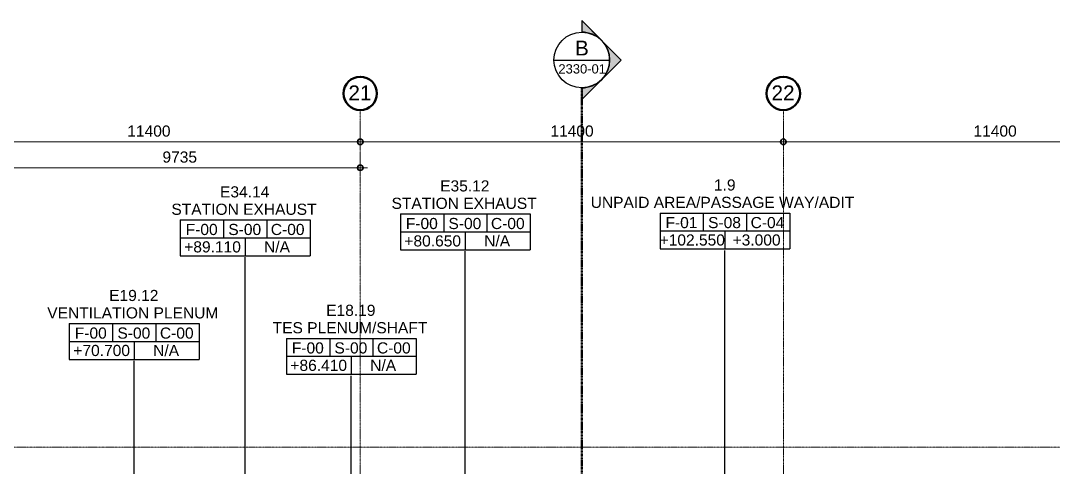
# Model space of a CAD drawing. Header units: millimetres. Extents: x -712454 to -640739, y -26917 to 7174.
# Drawn here: x -696832 to -669007, y -4862 to 7174 of the extents above; entities that cross this region are included whole.
import ezdxf

# ---------------------------------------------------------------- set-up
doc = ezdxf.new("R2010")
doc.units = ezdxf.units.MM
doc.linetypes.add('DPA_Grid _ Level 100', pattern=[10, 5.5, -1.6, 1.3, -1.6])
for name, color, linetype, lineweight in [('A-ANNO-DIMS', 1, 'Continuous', 9), ('A-ANNO-DIMS-100', 1, 'Continuous', 9), ('A-ROOM-IDEN', 3, 'Continuous', 25), ('A-ROOM-LINE', 3, 'Continuous', 25), ('G-ANNO-SECL', 3, 'Continuous', 9), ('S-GRID', 251, 'Continuous', 9), ('S-GRID-IDEN', 3, 'Continuous', 50)]:
    doc.layers.add(name, color=color, linetype=linetype, lineweight=lineweight)
doc.styles.add('Arial', font='arial.ttf', dxfattribs={"height": 400})
doc.styles.add('Arial_1', font='arial.ttf', dxfattribs={"height": 250})
doc.styles.add('Arial_2', font='arial.ttf', dxfattribs={"height": 300})
doc.dimstyles.new('DPA-DIM-3_0_C-C', dxfattribs={"dimscale": 304.8, "dimtxt": 306.07782, "dimasz": 0.492126, "dimexe": 0.656168, "dimexo": 0.0625, "dimgap": 0.164042, "dimtad": 1, "dimdec": 0, "dimzin": 0, "dimdsep": 46, "dimtxsty": 'Arial_2', "dimblk1": 'DOTBLANK', "dimblk2": 'DOTBLANK', "dimsah": 1, "dimcen": 0.09, "dimdle": 0.656168, "dimadec": 8, "dimazin": 0, "dimtfac": 1, "dimtdec": 4, "dimtix": 1, "dimtmove": 0, "dimatfit": 3, "dimfxl": 1.312336, "dimfxlon": 1, "dimtvp": 1, "dimtolj": 1, "dimtzin": 0, "dimarcsym": 2})

# ---------------------------------------------------------------- blocks, each defined once
blk = doc.blocks.new('Grid - 100 Scale-2291345-4213-01 ENLARGED ENTRANCE 3 GROUND LEVEL - REFLECTED CEILING PLAN')
at = {"layer": 'S-GRID-IDEN'}
blk.add_circle((0, 0), 4.5, dxfattribs=at)
blk = doc.blocks.new('Section - Section Head-531884-4213-01 ENLARGED ENTRANCE 3 GROUND LEVEL - REFLECTED CEILING PLAN')
at = {"layer": 'G-ANNO-SECL'}
h = blk.add_hatch(color=256, dxfattribs=at)
edge = h.paths.add_edge_path()
edge.add_line((-12.8, 5.3), (-7.5, 10.61))
edge.add_line((-7.5, 10.61), (-2.2, 5.3))
edge.add_arc((-7.5, 0), 7.5, 45, 135)
h = blk.add_hatch(color=256, dxfattribs=at)
edge = h.paths.add_edge_path()
edge.add_arc((-7.5, 0), 7.5, 0, 45)
edge.add_line((-2.2, 5.3), (3.11, 0))
edge.add_line((3.11, 0), (0, 0))
edge = h.paths.add_edge_path()
edge.add_line((-15, 0), (-18.11, 0))
edge.add_line((-18.11, 0), (-12.8, 5.3))
edge.add_arc((-7.5, 0), 7.5, 135, 180)
at = {"layer": 'G-ANNO-SECL', "lineweight": 25}
for p, q in [((-7.5, 10.61), (-18.11, 0)), ((-7.5, 10.61), (-12.8, 5.3)), ((3.11, 0), (-7.5, 10.61)), ((-2.2, 5.3), (-7.5, 10.61)), ((-12.8, 5.3), (-18.11, 0)), ((3.11, 0), (-2.2, 5.3)), ((-18.11, 0), (-15, 0)), ((-18.11, 0), (-15, 0)), ((0, 0), (3.11, 0)), ((0, 0), (3.11, 0))]:
    blk.add_line(p, q, dxfattribs=at)
blk.add_circle((-7.5, 0), 7.5, dxfattribs=at)
for start, end in [(45, 135), (135, 180), (0, 45)]:
    blk.add_arc((-7.5, 0), 7.5, start, end, dxfattribs=at)
blk = doc.blocks.new('DIMBLOCK2-4213-01 ENLARGED ENTRANCE 3 GROUND LEVEL - REFLECTED CEILING PLAN')
at = {"layer": 'A-ANNO-DIMS-100'}
for p, q in [((-699082, 4310), (-699082, 3710)), ((-699082, 3910), (-699082, 4310)), ((-687682, 4310), (-687682, 3710)), ((-687682, 3910), (-687682, 4310)), ((-699082, 3910), (-687682, 3910))]:
    blk.add_line(p, q, dxfattribs=at)
at = {"layer": 'A-ANNO-DIMS-100', "lineweight": 35}
for centre in [(-699082, 3910), (-687682, 3910)]:
    blk.add_circle(centre, 75, dxfattribs=at)
at = {"layer": 'A-ANNO-DIMS-100', "color": 0, "insert": (-693959, 4349), "char_height": 300, "width": 1384.41, "attachment_point": 1, "line_spacing_factor": 0.941778, "style": 'Arial_2'}
blk.add_mtext('11400', dxfattribs=at)
blk = doc.blocks.new('_DotBlank')
at = {"color": 0, "linetype": 'ByBlock', "lineweight": -2}
blk.add_line((-0.5, 0), (-1, 0), dxfattribs=at)
blk.add_circle((0, 0), 0.5, dxfattribs=at)
blk = doc.blocks.new('DIMBLOCK3-4213-01 ENLARGED ENTRANCE 3 GROUND LEVEL - REFLECTED CEILING PLAN')
at = {"layer": 'A-ANNO-DIMS-100'}
for p, q in [((-687682, 4310), (-687682, 3710)), ((-687682, 3910), (-687682, 4310)), ((-676282, 4310), (-676282, 3710)), ((-676282, 3910), (-676282, 4310)), ((-687682, 3910), (-676282, 3910))]:
    blk.add_line(p, q, dxfattribs=at)
at = {"layer": 'A-ANNO-DIMS-100', "lineweight": 35}
for centre in [(-687682, 3910), (-676282, 3910)]:
    blk.add_circle(centre, 75, dxfattribs=at)
at = {"layer": 'A-ANNO-DIMS-100', "color": 0, "insert": (-682559, 4349), "char_height": 300, "width": 1384.41, "attachment_point": 1, "line_spacing_factor": 0.941778, "style": 'Arial_2'}
blk.add_mtext('11400', dxfattribs=at)
blk = doc.blocks.new('DIMBLOCK4-4213-01 ENLARGED ENTRANCE 3 GROUND LEVEL - REFLECTED CEILING PLAN')
at = {"layer": 'A-ANNO-DIMS-100'}
for p, q in [((-676282, 4310), (-676282, 3710)), ((-676282, 3910), (-676282, 4310)), ((-664882, 4310), (-664882, 3710)), ((-664882, 3910), (-664882, 4310)), ((-676282, 3910), (-664882, 3910))]:
    blk.add_line(p, q, dxfattribs=at)
at = {"layer": 'A-ANNO-DIMS-100', "lineweight": 35}
for centre in [(-676282, 3910), (-664882, 3910)]:
    blk.add_circle(centre, 75, dxfattribs=at)
at = {"layer": 'A-ANNO-DIMS-100', "color": 0, "insert": (-671159, 4349), "char_height": 300, "width": 1384.41, "attachment_point": 1, "line_spacing_factor": 0.941778, "style": 'Arial_2'}
blk.add_mtext('11400', dxfattribs=at)
blk = doc.blocks.new('DIMBLOCK32-4213-01 ENLARGED ENTRANCE 3 GROUND LEVEL - REFLECTED CEILING PLAN')
at = {"layer": 'A-ANNO-DIMS-100'}
for p, q in [((-697417, 3610), (-697417, 3010)), ((-697417, 3210), (-697417, 3610)), ((-687682, 3610), (-687682, 3010)), ((-687682, 3210), (-687682, 3610)), ((-697417, 3210), (-687482, 3210))]:
    blk.add_line(p, q, dxfattribs=at)
at = {"layer": 'A-ANNO-DIMS-100', "lineweight": 35}
for centre in [(-697417, 3210), (-687682, 3210)]:
    blk.add_circle(centre, 75, dxfattribs=at)
at = {"layer": 'A-ANNO-DIMS-100', "color": 0, "insert": (-693011, 3649), "char_height": 300, "width": 1107.53, "attachment_point": 1, "line_spacing_factor": 0.941778, "style": 'Arial_2'}
blk.add_mtext('9735', dxfattribs=at)
blk = doc.blocks.new('DPA_Room Tag Box - Standard-4486259-4213-01 ENLARGED ENTRANCE 3 GROUND LEVEL - REFLECTED CEILING PLAN')
at = {"layer": 'A-ROOM-LINE'}
for p, q in [((-17.5, -2.94), (-17.5, -12.6)), ((-17.5, -2.94), (17.5, -2.94)), ((-5.83, -2.94), (-5.83, -7.77)), ((5.83, -2.94), (5.83, -7.77)), ((17.5, -2.94), (17.5, -12.6)), ((-17.5, -7.77), (17.5, -7.77)), ((0, -7.77), (0, -12.6)), ((-17.5, -12.6), (17.5, -12.6))]:
    blk.add_line(p, q, dxfattribs=at)

msp = doc.modelspace()

# ---------------------------------------------------------------- linework, layer by layer
at = {"layer": 'A-ROOM-IDEN'}
for p, q in [((-684851, -11694.1), (-684851, 958.4)), ((-677855.6, -14698), (-677855.6, 983.4)), ((-690782.4, -11525.5), (-690782.4, 797.9)), ((-693770.1, -12597.7), (-693770.2, -1993.9)), ((-687922.4, -11525.5), (-687922.4, -2393.9))]:
    msp.add_line(p, q, dxfattribs=at)
at = {"layer": 'G-ANNO-SECL', "lineweight": 25}
msp.add_line((-682461.7, 6113), (-680961.7, 6113), dxfattribs=at)
at = {"layer": 'G-ANNO-SECL', "linetype": 'DPA_Grid _ Level 100', "lineweight": 50}
msp.add_line((-681711.7, 5363), (-681711.7, -23590.3), dxfattribs=at)
at = {"layer": 'S-GRID', "linetype": 'DPA_Grid _ Level 100'}
for p, q in [((-687682.4, -26917.1), (-687682.4, 4761.8)), ((-676282.4, -26917.1), (-676282.4, 4761.8)), ((-641560, -4321), (-711553.5, -4321))]:
    msp.add_line(p, q, dxfattribs=at)

# ---------------------------------------------------------------- block references
at = {"layer": 'A-ROOM-IDEN', "xscale": 99.99999999999993, "yscale": 99.99999999999993, "zscale": 99.99999999999993}
for p in [(-684851, 2258.4), (-677855.1, 2283.4), (-690782.4, 2097.9), (-693770.1, -693.9), (-687922.4, -1093.9)]:
    msp.add_blockref('DPA_Room Tag Box - Standard-4486259-4213-01 ENLARGED ENTRANCE 3 GROUND LEVEL - REFLECTED CEILING PLAN', p, dxfattribs=at)
at = {"layer": 'G-ANNO-SECL', "lineweight": 25, "xscale": 99.99999999999993, "yscale": 99.99999999999993, "zscale": 99.99999999999993, "rotation": 269.9999999999996}
msp.add_blockref('Section - Section Head-531884-4213-01 ENLARGED ENTRANCE 3 GROUND LEVEL - REFLECTED CEILING PLAN', (-681711.7, 5363), dxfattribs=at)
at = {"layer": 'S-GRID-IDEN', "xscale": 99.99999999999993, "yscale": 99.99999999999993, "zscale": 99.99999999999993}
for p in [(-687682.4, 5211.8), (-676282.4, 5211.8)]:
    msp.add_blockref('Grid - 100 Scale-2291345-4213-01 ENLARGED ENTRANCE 3 GROUND LEVEL - REFLECTED CEILING PLAN', p, dxfattribs=at)

# ---------------------------------------------------------------- texts
at = {"layer": 'A-ROOM-IDEN', "lineweight": 9, "char_height": 300, "attachment_point": 1, "style": 'Arial_2'}
for s, insert, width in [('E35.12', (-685528.6, 2871), 1643.459), ('1.9', (-678152.2, 2896), 721.519), ('E34.14', (-691460, 2710.5), 1643.459), ('STATION EXHAUST', (-692769.9, 2241.6), 4810.125), ('STATION EXHAUST', (-686838.5, 2402.1), 4810.125), ('UNPAID AREA/PASSAGE WAY/ADIT', (-681473.6, 2427.1), 8762.444), ('F-00', (-692385, 1697.3), 1058.227), ('S-00', (-691236.8, 1697.3), 1090.295), ('C-00', (-690091.8, 1697.3), 1114.346), ('F-00', (-686453.6, 1857.8), 1058.227), ('S-00', (-685305.4, 1857.8), 1090.295), ('C-00', (-684160.4, 1857.8), 1114.346), ('F-01', (-679457.8, 1882.8), 1058.227), ('S-08', (-678309.6, 1882.8), 1090.295), ('C-04', (-677164.6, 1882.8), 1114.346), ('+80.650', (-686492.7, 1389.1), 1883.966), ('N/A', (-684341.9, 1389.1), 857.806), ('+102.550', (-679615.9, 1414.1), 2172.573), ('+3.000', (-677650.1, 1414.1), 1595.358), ('+89.110', (-692424.1, 1228.6), 1883.966), ('N/A', (-690273.3, 1228.6), 857.806), ('E19.12', (-694447.7, -81.3), 1643.459), ('VENTILATION PLENUM', (-696115.2, -550.2), 5675.947), ('E18.19', (-688600, -481.3), 1643.459), ('F-00', (-695372.8, -1094.4), 1058.227), ('S-00', (-694224.6, -1094.4), 1090.295), ('C-00', (-693079.6, -1094.4), 1114.346), ('TES PLENUM/SHAFT', (-690042.4, -950.2), 5130.8), ('+70.700', (-695411.9, -1563.2), 1883.966), ('N/A', (-693261.1, -1563.2), 857.806), ('F-00', (-689525, -1494.4), 1058.227), ('S-00', (-688376.8, -1494.4), 1090.295), ('C-00', (-687231.8, -1494.4), 1114.346), ('N/A', (-687413.3, -1963.2), 857.806), ('+86.410', (-689564.1, -1963.2), 1883.966)]:
    msp.add_mtext(s, dxfattribs=dict(at, insert=insert, width=width))
at = {"layer": 'G-ANNO-SECL', "lineweight": 25, "attachment_point": 1}
for s, insert, char_height, width, style in [('B', (-681896.6, 6635), 400, 456.962, 'Arial'), ('2330-01', (-682343.1, 5999.3), 250, 1539.24, 'Arial_1')]:
    msp.add_mtext(s, dxfattribs=dict(at, insert=insert, char_height=char_height, width=width, style=style))
at = {"layer": 'S-GRID-IDEN', "lineweight": 9, "char_height": 400, "width": 753.586, "attachment_point": 1, "style": 'Arial'}
for s, insert in [('21', (-688001.2, 5427.7)), ('22', (-676601.2, 5427.7))]:
    msp.add_mtext(s, dxfattribs=dict(at, insert=insert))

# ---------------------------------------------------------------- dimensions: what is measured, and where the dimension line sits
at = {"layer": 'A-ANNO-DIMS'}
for base, p1, p2, override, picture, middle in [((-687682.4, 3909.7), (-699082.4, 4309.7), (-687682.4, 4309.7), {"dimpost": '<>', "dimfxl": 11400}, 'DIMBLOCK2-4213-01 ENLARGED ENTRANCE 3 GROUND LEVEL - REFLECTED CEILING PLAN', (-693382.4, 4112.9)), ((-676282.4, 3909.7), (-687682.4, 4309.7), (-676282.4, 4309.7), {"dimpost": '<>', "dimfxl": 11400}, 'DIMBLOCK3-4213-01 ENLARGED ENTRANCE 3 GROUND LEVEL - REFLECTED CEILING PLAN', (-681982.4, 4112.9)), ((-664882.4, 3909.7), (-676282.4, 4309.7), (-664882.4, 4309.7), {"dimpost": '<>', "dimfxl": 11400}, 'DIMBLOCK4-4213-01 ENLARGED ENTRANCE 3 GROUND LEVEL - REFLECTED CEILING PLAN', (-670582.4, 4112.9)), ((-687682.4, 3209.7), (-697417.4, 3609.7), (-687682.4, 3609.7), {"dimpost": '<>', "dimfxl": 9735}, 'DIMBLOCK32-4213-01 ENLARGED ENTRANCE 3 GROUND LEVEL - REFLECTED CEILING PLAN', (-692549.9, 3413))]:
    dim = msp.add_linear_dim(base=base, p1=p1, p2=p2, dimstyle='DPA-DIM-3_0_C-C', override=override, dxfattribs=at)
    dim.commit()
    dim.dimension.update_dxf_attribs({"geometry": picture, "text_midpoint": middle})

doc.saveas('drawing.dxf')
